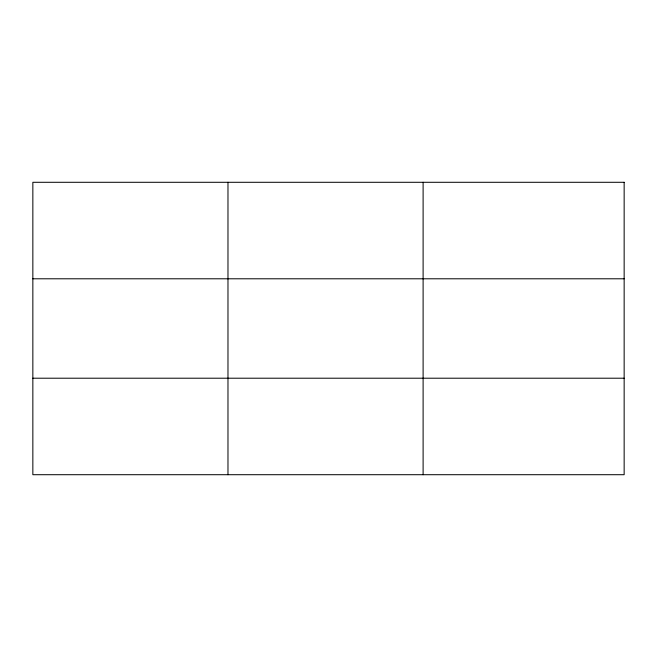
<?xml version="1.0" encoding="UTF-8"?>
<svg xmlns="http://www.w3.org/2000/svg" width="657" height="657" viewBox="0 0 657 657"><rect width="100%" height="100%" fill="white"/><g stroke="black" fill="none" stroke-linecap="round" stroke-linejoin="round"><path stroke-width="0.99" d="M227.979 182.293L227.979 474.707M423.108 182.293L423.108 474.707M32.85 278.79L624.15 278.79M32.85 378.21L624.15 378.21M624.15 182.293L624.15 474.707L32.85 474.707L32.85 182.293L624.15 182.293"/></g></svg>
